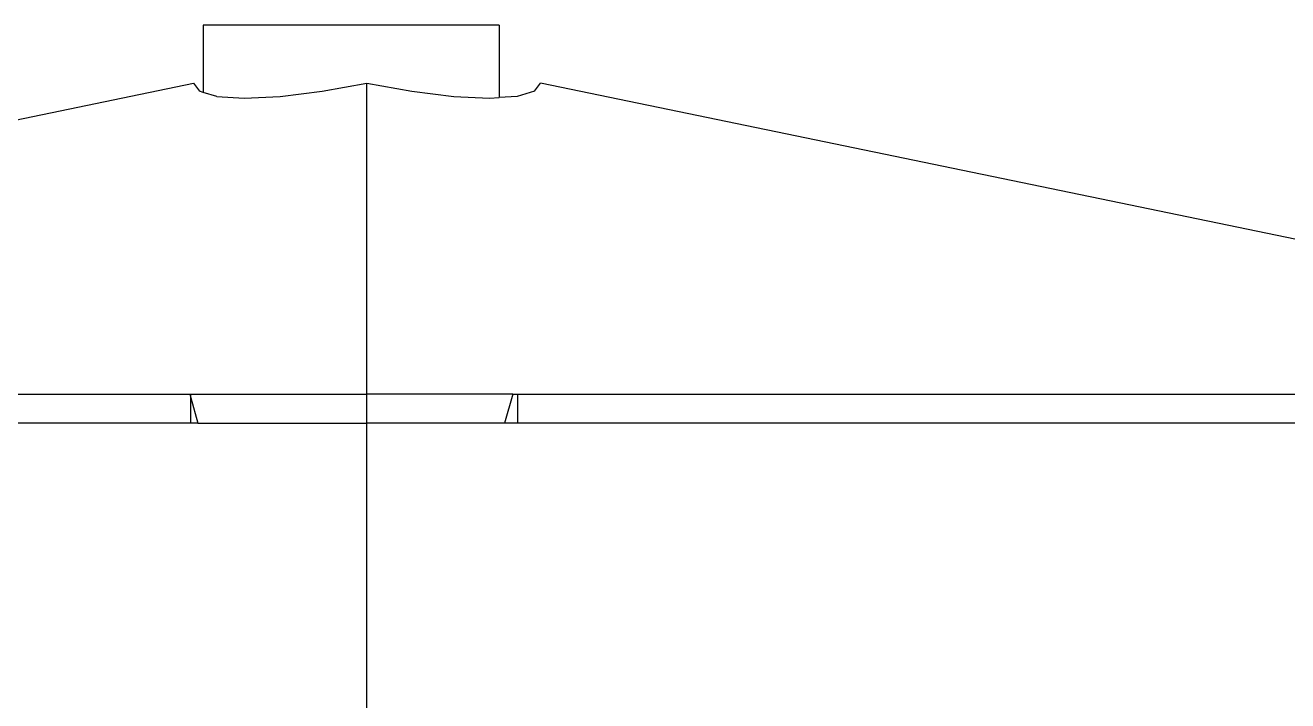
# Model space of a CAD drawing. Header units: metres. Extents: x -175 to 101, y -7 to 93.
# Drawn here: x 1.5821 to 1.6514, y 2.0004 to 2.0375 of the extents above; entities that cross this region are included whole.
import ezdxf

# ---------------------------------------------------------------- set-up
doc = ezdxf.new("R2010")
doc.units = ezdxf.units.M

msp = doc.modelspace()

# ---------------------------------------------------------------- linework, layer by layer
for p, q in [((1.591842, 2.037532), (1.591842, 2.033844)), ((1.608101, 2.037532), (1.591842, 2.037532)), ((1.608101, 2.037532), (1.608101, 2.033565)), ((1.508787, 2.01727), (1.59131, 2.034348)), ((1.59131, 2.034348), (1.591634, 2.033905)), ((1.598369, 2.033905), (1.600835, 2.034348)), ((1.600835, 2.01727), (1.600835, 2.034348)), ((1.600835, 2.034348), (1.6033, 2.033905)), ((1.610035, 2.033905), (1.61036, 2.034348)), ((1.692882, 2.01727), (1.61036, 2.034348)), ((1.591842, 2.033844), (1.591634, 2.033905)), ((1.592586, 2.033627), (1.591842, 2.033844)), ((1.592586, 2.033627), (1.594099, 2.033532)), ((1.594099, 2.033532), (1.596072, 2.033627)), ((1.596072, 2.033627), (1.598369, 2.033905)), ((1.6033, 2.033905), (1.605597, 2.033627)), ((1.605597, 2.033627), (1.60757, 2.033532)), ((1.60757, 2.033532), (1.608101, 2.033565)), ((1.609084, 2.033627), (1.608101, 2.033565)), ((1.610035, 2.033905), (1.609084, 2.033627)), ((1.518516, 2.01727), (1.591106, 2.01727)), ((1.591106, 2.01727), (1.591164, 2.017063)), ((1.591106, 2.01727), (1.591164, 2.01727)), ((1.591164, 2.017063), (1.591164, 2.01727)), ((1.591164, 2.01727), (1.600835, 2.01727)), ((1.591164, 2.015682), (1.591164, 2.017063)), ((1.591164, 2.017063), (1.591554, 2.015682)), ((1.600835, 2.015682), (1.600835, 2.01727)), ((1.608837, 2.01727), (1.600835, 2.01727)), ((1.608837, 2.01727), (1.608389, 2.015682)), ((1.608837, 2.01727), (1.609112, 2.01727)), ((1.609112, 2.015682), (1.609112, 2.01727)), ((1.609112, 2.01727), (1.683154, 2.01727)), ((1.591164, 2.015682), (1.511032, 2.015682)), ((1.591554, 2.015682), (1.591164, 2.015682)), ((1.591554, 2.015682), (1.600835, 2.015682)), ((1.600835, 1.988695), (1.600835, 2.015682)), ((1.608389, 2.015682), (1.600835, 2.015682)), ((1.609112, 2.015682), (1.608389, 2.015682)), ((1.690637, 2.015682), (1.609112, 2.015682))]:
    msp.add_line(p, q)

doc.saveas('drawing.dxf')
